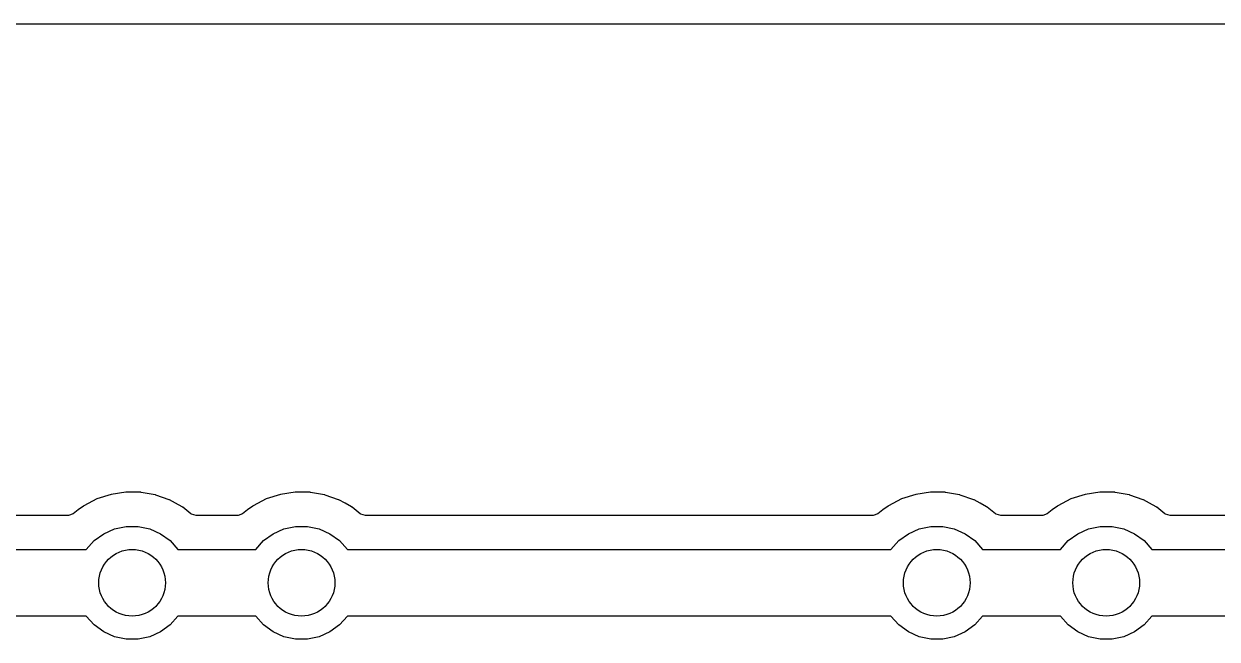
# Model space of a CAD drawing. Extents: x 64 to 233, y -134 to -59.
# Drawn here: x 179.35 to 197.24, y -68.16 to -58.93 of the extents above; entities that cross this region are included whole.
import ezdxf

# ---------------------------------------------------------------- set-up
doc = ezdxf.new("R2010")
doc.units = 0
doc.layers.add('BLACK', color=7, linetype='CONTINUOUS')

msp = doc.modelspace()

# ---------------------------------------------------------------- linework, layer by layer
at = {"layer": 'BLACK', "linetype": 'CONTINUOUS'}
for p, q in [((64.1345, -58.9285), (233.045, -58.9285)), ((180.659, -65.984), (180.447, -66.0534)), ((180.88, -65.9502), (180.659, -65.984)), ((180.885, -65.9502), (180.88, -65.9502)), ((181.029, -65.952), (180.885, -65.9502)), ((180.885, -65.9502), (180.885, -65.9502)), ((181.103, -65.9529), (181.029, -65.952)), ((181.108, -65.9538), (181.103, -65.9529)), ((181.318, -65.9912), (181.108, -65.9538)), ((181.108, -65.9538), (181.108, -65.9538)), ((181.323, -65.9921), (181.318, -65.9912)), ((181.318, -65.9912), (181.318, -65.9912)), ((181.328, -65.9938), (181.323, -65.9921)), ((181.529, -66.0649), (181.328, -65.9938)), ((181.328, -65.9938), (181.328, -65.9938)), ((183.199, -65.984), (182.987, -66.0534)), ((183.42, -65.9502), (183.199, -65.984)), ((183.425, -65.9502), (183.42, -65.9502)), ((183.569, -65.952), (183.425, -65.9502)), ((183.425, -65.9502), (183.425, -65.9502)), ((183.643, -65.9529), (183.569, -65.952)), ((183.648, -65.9538), (183.643, -65.9529)), ((183.858, -65.9912), (183.648, -65.9538)), ((183.648, -65.9538), (183.648, -65.9538)), ((183.863, -65.9921), (183.858, -65.9912)), ((183.858, -65.9912), (183.858, -65.9912)), ((183.868, -65.9938), (183.863, -65.9921)), ((184.069, -66.0649), (183.868, -65.9938)), ((183.868, -65.9938), (183.868, -65.9938)), ((192.724, -65.984), (192.512, -66.0534)), ((192.945, -65.9502), (192.724, -65.984)), ((192.95, -65.9502), (192.945, -65.9502)), ((193.094, -65.952), (192.95, -65.9502)), ((192.95, -65.9502), (192.95, -65.9502)), ((193.168, -65.9529), (193.094, -65.952)), ((193.173, -65.9538), (193.168, -65.9529)), ((193.383, -65.9912), (193.173, -65.9538)), ((193.173, -65.9538), (193.173, -65.9538)), ((193.388, -65.9921), (193.383, -65.9912)), ((193.383, -65.9912), (193.383, -65.9912)), ((193.393, -65.9938), (193.388, -65.9921)), ((193.594, -66.0649), (193.393, -65.9938)), ((193.393, -65.9938), (193.393, -65.9938)), ((195.264, -65.984), (195.052, -66.0534)), ((195.485, -65.9502), (195.264, -65.984)), ((195.49, -65.9502), (195.485, -65.9502)), ((195.634, -65.952), (195.49, -65.9502)), ((195.49, -65.9502), (195.49, -65.9502)), ((195.708, -65.9529), (195.634, -65.952)), ((195.713, -65.9538), (195.708, -65.9529)), ((195.923, -65.9912), (195.713, -65.9538)), ((195.713, -65.9538), (195.713, -65.9538)), ((195.928, -65.9921), (195.923, -65.9912)), ((195.923, -65.9912), (195.923, -65.9912)), ((195.933, -65.9938), (195.928, -65.9921)), ((196.134, -66.0649), (195.933, -65.9938)), ((195.933, -65.9938), (195.933, -65.9938)), ((180.244, -66.1596), (180.167, -66.2181)), ((180.249, -66.1565), (180.244, -66.1596)), ((180.244, -66.1596), (180.244, -66.1596)), ((180.447, -66.0534), (180.249, -66.1565)), ((181.534, -66.0666), (181.529, -66.0649)), ((181.529, -66.0649), (181.529, -66.0649)), ((181.627, -66.1182), (181.534, -66.0666)), ((181.723, -66.1708), (181.627, -66.1182)), ((181.729, -66.1746), (181.723, -66.1708)), ((181.733, -66.1778), (181.729, -66.1746)), ((181.856, -66.2744), (181.733, -66.1778)), ((181.733, -66.1778), (181.733, -66.1778)), ((182.784, -66.1596), (182.707, -66.2181)), ((182.789, -66.1565), (182.784, -66.1596)), ((182.784, -66.1596), (182.784, -66.1596)), ((182.987, -66.0534), (182.789, -66.1565)), ((184.074, -66.0666), (184.069, -66.0649)), ((184.069, -66.0649), (184.069, -66.0649)), ((184.167, -66.1182), (184.074, -66.0666)), ((184.263, -66.1708), (184.167, -66.1182)), ((184.269, -66.1746), (184.263, -66.1708)), ((184.273, -66.1778), (184.269, -66.1746)), ((184.396, -66.2744), (184.273, -66.1778)), ((184.273, -66.1778), (184.273, -66.1778)), ((192.309, -66.1596), (192.232, -66.2181)), ((192.314, -66.1565), (192.309, -66.1596)), ((192.309, -66.1596), (192.309, -66.1596)), ((192.512, -66.0534), (192.314, -66.1565)), ((193.599, -66.0666), (193.594, -66.0649)), ((193.594, -66.0649), (193.594, -66.0649)), ((193.692, -66.1182), (193.599, -66.0666)), ((193.788, -66.1708), (193.692, -66.1182)), ((193.794, -66.1746), (193.788, -66.1708)), ((193.798, -66.1778), (193.794, -66.1746)), ((193.921, -66.2744), (193.798, -66.1778)), ((193.798, -66.1778), (193.798, -66.1778)), ((194.849, -66.1596), (194.772, -66.2181)), ((194.854, -66.1565), (194.849, -66.1596)), ((194.849, -66.1596), (194.849, -66.1596)), ((195.052, -66.0534), (194.854, -66.1565)), ((196.139, -66.0666), (196.134, -66.0649)), ((196.134, -66.0649), (196.134, -66.0649)), ((196.232, -66.1182), (196.139, -66.0666)), ((196.328, -66.1708), (196.232, -66.1182)), ((196.334, -66.1746), (196.328, -66.1708)), ((196.338, -66.1778), (196.334, -66.1746)), ((196.461, -66.2744), (196.338, -66.1778)), ((196.338, -66.1778), (196.338, -66.1778)), ((180.013, -66.3015), (172.409, -66.3015)), ((180.023, -66.3012), (180.013, -66.3015)), ((180.089, -66.2763), (180.023, -66.3012)), ((180.092, -66.2744), (180.089, -66.2763)), ((180.167, -66.2181), (180.092, -66.2744)), ((181.866, -66.2815), (181.856, -66.2744)), ((181.934, -66.3015), (181.866, -66.2815)), ((182.553, -66.3015), (181.934, -66.3015)), ((182.563, -66.3012), (182.553, -66.3015)), ((182.629, -66.2763), (182.563, -66.3012)), ((182.632, -66.2744), (182.629, -66.2763)), ((182.707, -66.2181), (182.632, -66.2744)), ((184.406, -66.2815), (184.396, -66.2744)), ((184.474, -66.3015), (184.406, -66.2815)), ((192.078, -66.3015), (184.474, -66.3015)), ((192.088, -66.3012), (192.078, -66.3015)), ((192.154, -66.2763), (192.088, -66.3012)), ((192.157, -66.2744), (192.154, -66.2763)), ((192.232, -66.2181), (192.157, -66.2744)), ((193.931, -66.2815), (193.921, -66.2744)), ((193.999, -66.3015), (193.931, -66.2815)), ((194.618, -66.3015), (193.999, -66.3015)), ((194.628, -66.3012), (194.618, -66.3015)), ((194.694, -66.2763), (194.628, -66.3012)), ((194.697, -66.2744), (194.694, -66.2763)), ((194.772, -66.2181), (194.697, -66.2744)), ((196.471, -66.2815), (196.461, -66.2744)), ((196.539, -66.3015), (196.471, -66.2815)), ((204.026, -66.3015), (196.539, -66.3015)), ((180.55, -66.5739), (180.712, -66.5016)), ((180.712, -66.5016), (180.886, -66.4647)), ((180.886, -66.4647), (181.064, -66.4647)), ((181.064, -66.4647), (181.238, -66.5016)), ((181.238, -66.5016), (181.4, -66.5739)), ((183.09, -66.5739), (183.252, -66.5016)), ((183.252, -66.5016), (183.426, -66.4647)), ((183.426, -66.4647), (183.604, -66.4647)), ((183.604, -66.4647), (183.778, -66.5016)), ((183.778, -66.5016), (183.94, -66.5739)), ((192.615, -66.5739), (192.777, -66.5016)), ((192.777, -66.5016), (192.951, -66.4647)), ((192.951, -66.4647), (193.129, -66.4647)), ((193.129, -66.4647), (193.303, -66.5016)), ((193.303, -66.5016), (193.465, -66.5739)), ((195.155, -66.5739), (195.317, -66.5016)), ((195.317, -66.5016), (195.491, -66.4647)), ((195.491, -66.4647), (195.669, -66.4647)), ((195.669, -66.4647), (195.843, -66.5016)), ((195.843, -66.5016), (196.005, -66.5739)), ((180.288, -66.81), (180.406, -66.6783)), ((180.406, -66.6783), (180.55, -66.5739)), ((181.4, -66.5739), (181.544, -66.6783)), ((181.544, -66.6783), (181.662, -66.81)), ((182.828, -66.81), (182.946, -66.6783)), ((182.946, -66.6783), (183.09, -66.5739)), ((183.94, -66.5739), (184.084, -66.6783)), ((184.084, -66.6783), (184.202, -66.81)), ((192.353, -66.81), (192.471, -66.6783)), ((192.471, -66.6783), (192.615, -66.5739)), ((193.465, -66.5739), (193.609, -66.6783)), ((193.609, -66.6783), (193.727, -66.81)), ((194.893, -66.81), (195.011, -66.6783)), ((195.011, -66.6783), (195.155, -66.5739)), ((196.005, -66.5739), (196.149, -66.6783)), ((196.149, -66.6783), (196.267, -66.81)), ((172.137, -66.81), (180.288, -66.81)), ((181.662, -66.81), (182.828, -66.81)), ((184.202, -66.81), (192.353, -66.81)), ((193.727, -66.81), (194.893, -66.81)), ((196.267, -66.81), (204.3, -66.81)), ((180.288, -67.81), (172.137, -67.81)), ((180.406, -67.9417), (180.288, -67.81)), ((181.662, -67.81), (181.544, -67.9417)), ((182.828, -67.81), (181.662, -67.81)), ((182.946, -67.9417), (182.828, -67.81)), ((184.202, -67.81), (184.084, -67.9417)), ((192.353, -67.81), (184.202, -67.81)), ((192.471, -67.9417), (192.353, -67.81)), ((193.727, -67.81), (193.609, -67.9417)), ((194.893, -67.81), (193.727, -67.81)), ((195.011, -67.9417), (194.893, -67.81)), ((196.267, -67.81), (196.149, -67.9417)), ((204.3, -67.81), (196.267, -67.81)), ((180.55, -68.0461), (180.406, -67.9417)), ((181.544, -67.9417), (181.4, -68.0461)), ((183.09, -68.0461), (182.946, -67.9417)), ((184.084, -67.9417), (183.94, -68.0461)), ((192.615, -68.0461), (192.471, -67.9417)), ((193.609, -67.9417), (193.465, -68.0461)), ((195.155, -68.0461), (195.011, -67.9417)), ((196.149, -67.9417), (196.005, -68.0461)), ((180.712, -68.1184), (180.55, -68.0461)), ((180.886, -68.1553), (180.712, -68.1184)), ((181.064, -68.1553), (180.886, -68.1553)), ((181.238, -68.1184), (181.064, -68.1553)), ((181.4, -68.0461), (181.238, -68.1184)), ((183.252, -68.1184), (183.09, -68.0461)), ((183.426, -68.1553), (183.252, -68.1184)), ((183.604, -68.1553), (183.426, -68.1553)), ((183.778, -68.1184), (183.604, -68.1553)), ((183.94, -68.0461), (183.778, -68.1184)), ((192.777, -68.1184), (192.615, -68.0461)), ((192.951, -68.1553), (192.777, -68.1184)), ((193.129, -68.1553), (192.951, -68.1553)), ((193.303, -68.1184), (193.129, -68.1553)), ((193.465, -68.0461), (193.303, -68.1184)), ((195.317, -68.1184), (195.155, -68.0461)), ((195.491, -68.1553), (195.317, -68.1184)), ((195.669, -68.1553), (195.491, -68.1553)), ((195.843, -68.1184), (195.669, -68.1553)), ((196.005, -68.0461), (195.843, -68.1184))]:
    msp.add_line(p, q, dxfattribs=at)
at = {"layer": 'BLACK'}
for centre in [(180.975, -67.31), (183.515, -67.31), (193.04, -67.31), (195.58, -67.31)]:
    msp.add_circle(centre, 0.5, dxfattribs=at)

doc.saveas('drawing.dxf')
